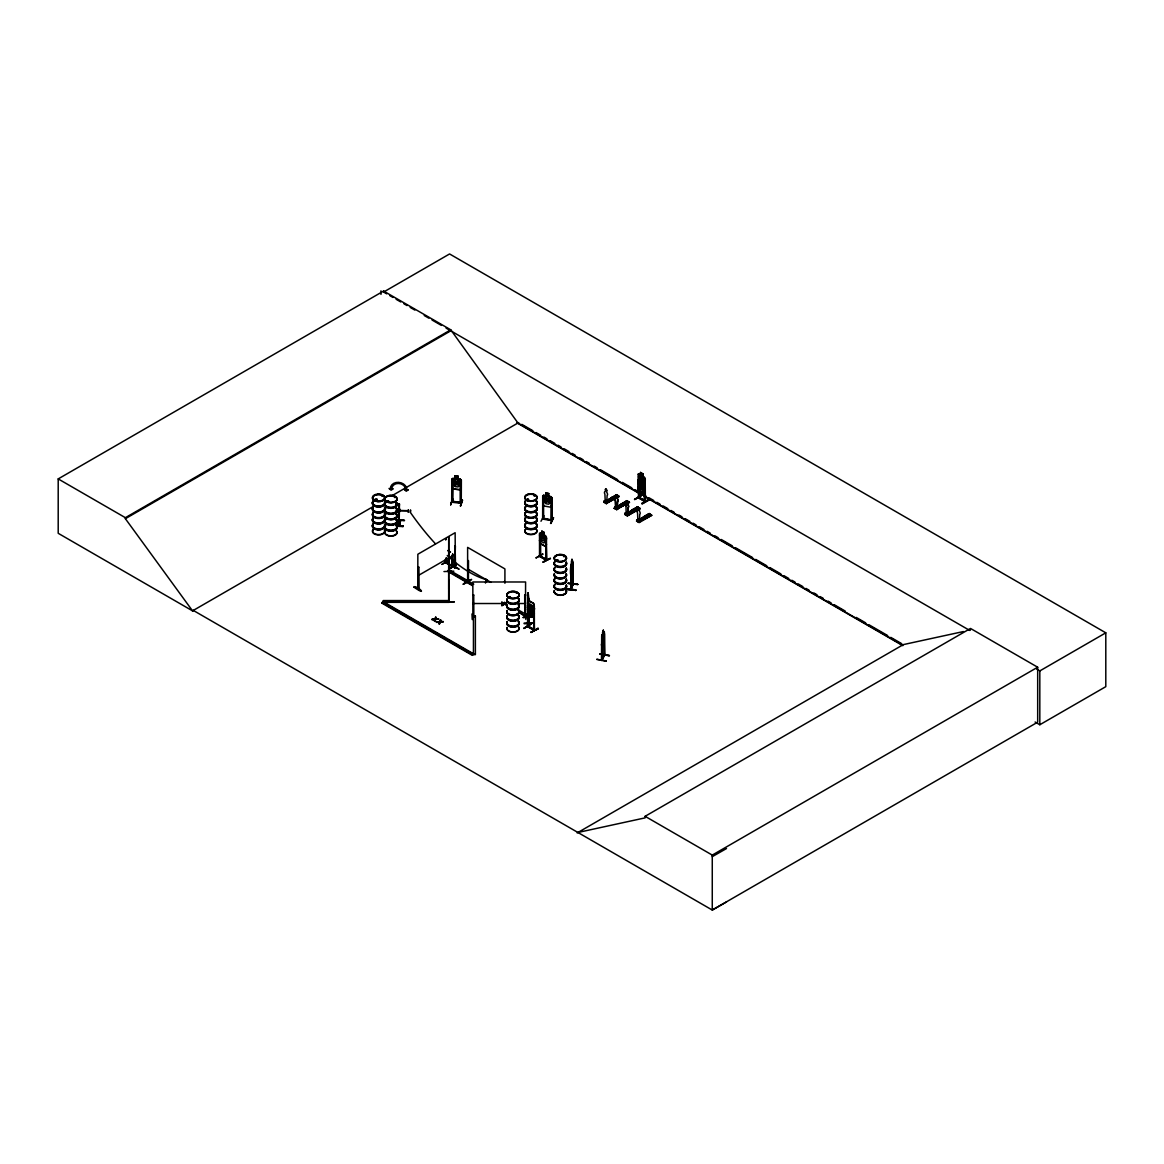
<?xml version="1.0" encoding="UTF-8"?>
<svg xmlns="http://www.w3.org/2000/svg" width="1164" height="1164" viewBox="0 0 1164 1164"><rect width="100%" height="100%" fill="white"/><g stroke="black" fill="none" stroke-linecap="round" stroke-linejoin="round"><path stroke-width="1.5" d="M448.722 588.969L448.722 536.982L448.649 602.079M399.383 511.578L398.481 511.316M395.818 504.114L399.441 504.07M408.273 510.734L400.038 510.603L408.273 510.72L408.186 512.233L408.36 509.788L408.127 511.112M395.818 504.841L399.398 505.161L398.481 504.143M395.847 511.825L399.398 512.349L398.495 511.854M396.662 526.274L403.268 526.404L396.72 525.517M606.779 502.164L607.113 495.428A2.197 1.266 60 0 0 606.779 492.416L606.851 490.175M617.182 508.173L617.502 501.437A2.197 1.266 60 0 0 617.182 498.425L617.255 496.184M617.269 508.115L617.604 501.378A2.197 1.266 60 0 0 617.269 498.367L617.182 498.425M627.76 514.284L628.094 507.548A2.197 1.266 60 0 0 627.76 504.536L626.989 501.248M627.862 514.226L628.182 507.489A2.197 1.266 60 0 0 627.862 504.478L627.862 504.478M639.429 521.006L639.749 514.27A2.197 1.266 60 0 0 639.429 511.258L639.414 508.755M528.281 594.426L528.136 592.723L528.601 602.385M528.281 599.358L528.15 596.419M527.889 618.026L527.859 616.745M529.169 610.576L531.002 609.165L532.894 612.686L531.453 608.83C534.64 607.302 531.788 604.262 530.973 607.957L528.994 604.247L530.508 608.263L529.038 610.358L529.227 623.162L529.213 621.809M565.98 589.508L575.773 590.25M399.427 504.972L395.847 504.638M399.441 512.014L395.818 512.014M604.247 639.051C600.464 650.676 601.584 649.206 604.276 639.007M571.379 589.231L570.709 589.712L571.917 559.317L572.004 562.139L572.528 561.179M528.267 602.385L528.441 600.886M395.818 511.287L399.441 511.331M596.899 659.522L606.328 660.905M606.328 661.283L596.899 659.159M528.5 600.697L527.918 594.106L527.918 601.555M605.993 501.16L604.974 501.218L605.978 500.782M604.945 500.738L604.829 502.382C604.727 500.709 606.604 501.073 605.004 501.117M615.902 507.358L616.265 506.689L615.887 507.315M627.047 513.193L625.956 513.397L627.032 513.149M626.479 513.542L626.887 512.873L626.639 514.837L626.276 512.538L624.995 513.28L625.17 514.532L638.076 507.184M638.803 521.996L640.273 520.614L640.273 521.545L637.857 520.133L637.552 513.004A2.197 1.266 60 0 1 637.872 510.37L637.988 508.159M638.265 519.668L637.756 520.352L649.919 514.226L637.232 521.501L636.461 521.05L649.279 513.644C645.307 514.11 654.139 517.311 647.999 514.197M638.672 519.93L637.697 519.93L638.658 519.872M570.884 575.7L572.339 571.349C569.72 583.746 569.88 561.324 572.63 561.193M570.767 566.592L571.902 563.012L571.306 569.662M604.349 655.041L601.439 660.294M602.094 659.93L601.759 638.338L601.803 660.483L604.101 655.012M604.101 654.794L604.8 654.27L604.262 655.07M604.043 655.536L604.814 655.099L604.392 633.492L604.101 655.579M604.742 655.114L601.832 660.424L602.443 634.54L601.817 635.762M398.714 505.118L398.423 523L399.514 523.072M398.408 508.537L399.499 508.61L398.408 508.537L399.208 523.567L399.427 504.158L398.481 504.012M400.052 509.905L397.666 509.585L397.637 510.981L400.096 510.981L400.096 509.745M398.466 520.264L397.317 525.939M398.961 519.915L397.812 526.026L398.917 519.915M398.99 526.041L400.052 519.988L398.976 525.692M396.24 520.177L404.475 520.381L396.24 519.726M566.082 588.78L575.787 589.872L566.068 588.839M374.517 499.662L374.517 500.214M374.459 499.851L374.837 499.502M375.943 499.953L375.172 499.298M375.652 500.244L375.856 499.502L376.03 500.331M382.403 495.5L381.777 496.111L382.767 495.879M382.17 495.486L382.068 495.544M386.695 501.204L388.543 501.117M387.088 500.855L388.572 501.349M394.931 497.45L394.334 496.795L394.552 497.537M528.471 499.967L527.801 499.094L528.601 499.691M508.77 597.161L509.57 596.565M509.57 597.51C508.886 595.75 511.112 597.467 509.163 597.263M510.298 597.263L509.483 596.637M510.196 596.623L510.399 597.554M534.407 496.01L534.771 495.326L534.029 495.777M516.86 593.262L517.122 593.087M556.203 560.102L557.993 560.175L556.814 560.859M557.061 560.67L556.552 559.884M557.585 559.884L557.963 560.233M564.104 556.639L563.492 556.494M612.409 498.701L611.973 497.93L612.977 497.93M622.26 504.288L623.511 503.997M413.991 587.18C428.89 597.568 417.323 584.866 413.991 587.194M421.353 590.948L414.326 586.583M627.149 515.259L628.618 513.877L628.618 514.823L626.61 513.382M571.422 561.324L572.033 559.331L571.306 571.786L571 570.578M571.422 562.212L571.8 561.106M571.131 568.192L571.102 589.784L571.306 564.715M572.833 563.216L572.819 584.808L573.008 562.707M572.906 584.692L572.688 583.368M571.16 588.926L570.709 589.624L572.63 583.426M570.986 588.562L573.066 584.212L571.189 589.668M575.685 590.628L575.787 589.872M449.115 572.062L449.057 550.077M449.1 602.035L383.232 601.672L381.865 603.127L472.264 655.317L473.617 653.862L383.232 601.672M451.85 480.47L452.723 480.572L452.534 502.339L452.723 480.572M451.807 486.217L452.796 488.967L460.275 489.797L461.351 487.352M454.993 478.549L455.008 475.843L455.095 478.651L453.509 479.35L453.509 484.297L455.095 486.596L458.063 486.945L459.649 485.024L459.649 480.077L458.063 479.001L458.194 476.222L454.993 475.901L458.194 476.222M452.796 488.967L460.202 489.695M451.865 502.237L461.264 503.314L461.366 480.179L460.246 479.102L452.854 478.229L451.807 479.117L451.676 502.179L451.865 501.16L461.366 502.542M452.68 498.832L450.657 504.754M450.715 504.885L452.636 499.167L450.701 504.434M460.246 479.102L461.25 480.266M452.549 502.31C448.868 500.957 464.654 502.993 460.464 503.284L460.464 481.489L460.478 503.255M461.264 481.78L460.391 481.678M460.391 502.426L461.308 503.095M462.457 500.025L460.537 505.991M462.399 499.982L460.406 506.034L462.486 500.375M641.699 478.913L643.721 477.764L642.266 479.975L643.663 483.977L641.801 480.266M527.51 602.516L528.296 600.333L533.679 603.447L534.392 630.597L534.32 606.459L533.607 603.49L528.296 600.333L527.394 626.552L534.174 630.553M645.132 485.679L644.347 487.963L638.949 484.864L638.323 481.765L639.036 484.821M644.201 495.442L638.789 492.474L638.105 489.447L638.745 492.532L644.259 495.558L644.972 493.318M644.259 495.558L645.06 493.376M626.276 512.538L626.159 513.542M434.856 621.387L435.569 619.19L438.537 618.812L435.569 619.641L434.856 621.387L434.87 619.248L434.288 621.067M439.395 624.006L440.763 620.092L439.497 621.489L439.395 624.006L440.763 620.092M434.958 618.87C428.076 619.117 436.005 621.11 435.671 617.153L435.656 619.263M434.958 619.321L435.671 617.153M440.21 619.772L439.497 621.94L436.485 622.333L439.497 621.489M435.569 619.641L436.224 617.473M438.828 623.686L439.41 621.867M550.776 507.184L551.838 504.754M605.251 489.36L606.109 489.084M615.654 495.369L616.891 495.428M637.887 508.202L638.949 508.071M547.08 499.109L549.917 497.29L547.953 499.967L550.034 503.401L547.342 500.418C546.149 504.347 542.482 502.251 546.687 499.705L544.752 496.315L547.284 499.225M523.96 628.4L530.973 624.035M634.773 499.589L641.786 495.209L634.831 499.24M449.1 560.495L441.854 564.409M410.368 512.378L410.543 509.934L410.339 512.364A166.277 66.828 64.6 0 0 435.467 543.792M445.681 562.037C448.431 561.426 442.553 564.758 445.637 559.171M445.681 562.823L452.243 565.413L452.607 566.723L452.534 554.122M446.583 563.012L446.51 557.585M467.652 581.273L468.583 581.447L447.674 570.709L449.042 569.923L473.763 584.197M541.973 531.133L541.973 533.781L539.514 533.316L539.529 556.479L539.921 555.475M540.169 535.222L539.529 534.858L540.402 535.091L540.474 556.668L539.703 555.432M540.474 556.668L540.402 535.091M539.703 556.217L546.658 560.19L546.032 538.292L545.727 560L546.629 559.331M545.698 559.957L546.032 545.465M472.162 613.835L472.264 619.51M472.686 619.495L472.569 613.806M528.412 626.087L527.699 625.621M527.961 626.174L528.354 626.799M533.723 630.248L533.679 608.656L534.567 608.874L533.679 608.656M534.64 629.666C513.499 618.55 549.757 638.09 527.699 626.407M638.992 497.406C636.679 494.802 641.582 504.23 639.152 490.83M645.38 501.509L645.205 478.622L644.405 477.225C631.164 468.976 643.605 479.423 640.535 472.439L642.906 473.719L642.834 476.411L645.132 478.666L645.205 501.786C645.511 499.763 641.655 499.4 638.629 496.883M604.349 632.008L603.374 632.91L603.301 630.088L602.472 634.569M603.374 630.262L602.53 632.94L603.112 630.975M601.715 635.748L603.971 631.528M599.867 654.153L609.47 655.55L600.027 653.819M455.211 567.29L454.426 567.683L455.473 567.465L455.139 545.8L454.688 567.872L455.211 566.504M551.227 520.424L552.042 520.643L542.642 519.071L542.7 495.937L543.675 495.18L550.848 496.533L551.94 497.683L551.94 520.832L550.907 520.672L551.096 498.934L551.94 499.094L551.096 498.934M543.588 497.508L542.642 497.537L543.588 497.508L543.588 519.246M545.741 495.631L545.771 492.925L545.843 495.733L544.301 496.33L544.301 501.277L545.843 503.692L548.724 504.23L550.266 502.412L550.266 497.464L548.724 496.286L548.855 493.507L545.741 492.983L548.724 493.638M543.617 505.918L542.7 503.037L543.617 505.918L550.878 507.228L551.911 504.856M540.984 521.239L544.068 515.812M542.715 519.115C542.38 518.242 545.29 519.217 551.94 520.046M542.788 518.868C541.653 517.471 544.956 518.489 542.715 518.329M543.515 518.213L551.852 520.075M550.892 520.075L551.838 520.032M550.528 523.393L553.584 517.602L550.965 523.524M386.724 501.058L388.485 500.927M387.481 500.738L387.99 501.277M527.074 499.603L527.889 499.152M528.514 499.734L527.016 499.953M509.148 596.71L508.901 597.438M516.889 592.971L516.147 593.014L516.874 593.145M563.711 556.305L564.438 556.494L563.9 555.897M645.045 517.398C647.548 517.092 643.43 516.059 645.045 517.543M642.586 492.052L643.736 490.582L643.736 485.635L642.586 484.108M640.593 482.056L639.851 481.445L641.306 479.408L639.88 475.552L641.757 479.059M473.835 616.251L473.733 595.066L472.846 595.08L473.733 595.066M399.339 523.465L398.364 523.451M605.716 488.967L605.236 491.528A2.197 1.266 60 0 0 604.902 494.162L605.236 501.262L607.637 502.703L607.637 501.771L604.829 500.811M418.545 588.46L417.876 588.795M418.473 566.955L418.676 588.693L418.705 567.101L417.847 567.334L418.705 567.101M455.342 567.537L455.139 532.705L417.847 554.239L417.774 588.911M542.759 496.053L543.719 495.267M375.012 500.011L375.827 499.574M527.816 499.225L526.783 499.734M633.071 509.963L633.391 510.821M633.391 510.661L634.104 509.963L633.216 510.632M644.725 516.685L644.871 517.5M645.875 517.194L645.758 516.685M639.051 474.141L638.25 474.708L638.774 498.148M638.323 474.781L639.094 474.243M534.392 613.603L533.592 614.17L527.51 609.63M445.608 539.674L446.336 539.15M445.681 539.761L446.452 539.223M638.105 489.52L638.105 479.961L638.905 479.379L645.132 483.831M638.105 482.347L640.491 482.842M472.744 616.614L473.632 616.833M473.704 616.833L472.846 616.804L472.846 581.985L525.59 581.985L525.488 616.862L525.692 615.829L524.6 615.829L524.804 616.876L524.702 595.08L525.59 595.08L524.702 595.08M603.854 502.251L616.658 494.933M616.454 494.918L603.825 502.208M616.644 494.627L618.972 496.155L605.731 503.314L619.161 496.461L606.342 503.532M606.168 503.546L607.637 501.771M615.043 508.683L627.483 501.073L614.985 508.668L614.228 508.232L627.163 501.102M614.272 508.261L615.872 506.529L616.047 508.726L615.334 506.747M626.887 500.957C623.54 500.651 631.47 504.812 625.752 501.364M627.032 500.622L629.564 502.47L616.134 509.337L629.113 502.208M628.735 501.99L616.411 509.483M625.592 514.794L624.821 514.342L627.512 515.87L640.142 508.581L637.625 506.733C633.623 507.941 642.586 510.269 636.344 507.475M627.483 515.87L626.727 515.448L639.531 508.115M628.618 513.877L626.698 515.405L639.691 508.319M639.502 507.999L626.901 515.405M627.309 515.652L640.113 508.581M651.345 515.041L638.352 522.127L651.185 514.852M651.171 514.721L638.527 522.025M638.803 522.389L640.273 520.614M638.105 479.961L638.949 479.495L644.274 482.507L644.972 483.875M640.418 480.048L640.418 482.711M640.418 480.325L639.414 480.63L639.414 485.577L640.564 488.356L642.732 489.578L643.896 488.109L642.804 478.942L640.418 477.677L640.418 488.705L642.586 489.928L642.761 477.342L640.622 476.105L640.811 481.78L642.193 482.565L640.811 480.892M642.659 484.064L644.972 486.305L644.23 484.864M638.105 487.061L638.818 490.102L644.259 493.172L645.06 490.99M638.818 490.102L644.274 493.012M529.213 622.318L528.878 623.191L528.878 610.562M454.862 567.814L455.386 545.931M449.159 560.16L442.218 564.22M446.35 562.605L452.534 565.893M456.215 564.176L449.319 568.643L456.244 564.234M449.348 568.687L456.303 564.627L449.639 568.905M417.832 587.995L418.152 589.042L418.08 567.465M454.862 567.028L454.76 567.043M467.855 560.321L467.855 581.855M504.914 583.266L504.914 568.905L467.622 547.371L467.622 582.087C452.607 589.784 479.888 574.39 468.903 581.156M467.841 581.025L468.335 582.407L468.495 560.684M546.658 538.656L545.785 538.437M540.503 555.839L540.052 555.956M546.309 559.52L540.242 556.247L546.76 559.404M543.137 561.877L550.47 558.444L543.195 561.95M543.137 562.328L550.194 558.269M504.769 602.748L505.234 603.432M506.165 603.243L501.64 605.542L505.831 602.661M504.463 603.825L502.033 605.746M504.521 602.239L504.987 603.578L501.684 605.149M193.399 610.474L192.642 610.925L58.2 533.301L58.2 478.913L383.596 291.044L450.774 329.819L517.951 422.998L902.566 645.06M383.596 291.044L383.596 292.048L449.58 253.956L1105.8 632.823L1105.8 686.658L1039.816 724.75L1035.102 722.015M58.2 478.913L125.377 517.689L450.774 329.819M726.511 901.925L712.266 910.044L193.311 610.431L192.54 610.867L125.377 518.693L450.774 330.823M192.54 610.867L373.659 506.296M390.915 496.344L518.707 422.561M417.847 575.773L455.139 554.239M381.865 603.127L383.232 602.341L449.173 602.341L449.057 580.007M640.535 472.439L639.473 480.383L640.622 483.162L642.761 484.399L643.91 482.944L642.906 473.719M638.527 476.105L638.992 498.192M540.285 532.894L545.567 535.935L544.185 534.974M617.095 495.064L604.131 502.397L604.014 501.16L605.295 500.418M605.484 500.52L604.014 501.16M610.794 498.177L612.075 497.246L614.417 498.789L612.075 497.246M545.596 535.877L546.483 537.23L546.498 560.364L539.529 556.392M604.48 502.484L617.124 495.195M539.514 540.416L540.358 543.355L545.698 546.527L546.483 544.345L545.596 546.585L540.212 543.472L539.601 540.372M615.858 496.199L604.291 502.499M644.492 479.844L645.38 480.063L644.492 479.844L644.536 501.437M605.716 503.284L618.55 496.01M615.538 507.184L615.392 500.098A2.197 1.266 60 0 1 615.727 497.464M645.132 485.795L644.419 487.92L639.007 484.806M485.49 583.062L486.072 579.134M487.425 579.919L485.49 579.468M621.183 504.187L622.478 503.255L624.806 504.783L622.478 503.255M623.613 502.79L624.893 501.859L627.221 503.386L624.893 501.859M614.214 508.217L627.032 500.811L627.643 501.393M616.556 509.148L618.026 507.766L618.026 508.697L616.018 507.169M629.375 502.15L616.556 509.556L616.556 508.406M634.453 499.472L641.437 495.428M626.305 501.64L626.305 503.576A2.197 1.266 60 0 0 625.985 506.224L625.883 506.267A2.197 1.266 60 0 1 626.217 503.634L626.698 501.087M644.405 500.578L639.225 497.494M644.419 501.335L644.74 479.699M641.83 503.284L648.872 499.312M624.995 513.28L626.465 512.64M631.776 510.298L633.056 509.366L635.399 510.894L633.056 509.366M634.205 508.901L635.486 507.97L637.814 509.308M642.222 503.954L649.206 499.865L641.888 503.692M624.806 514.328L637.625 506.922L638.221 507.504M637.872 508.421L637.872 510.37M639.429 509.323L638.439 507.897M636.65 520.002L638.119 519.362L636.65 520.934L639.167 522.607L651.796 515.303L649.279 513.47M643.43 517.02L644.711 516.088L647.053 517.631L644.711 516.088M645.86 515.623L647.14 514.692L649.468 516.234L647.14 514.692M636.912 521.312L649.759 514.037M527.859 626.465L527.467 605.062L528.34 605.295M526.477 616.207L527.83 615.421L526.477 616.876L518.751 611.74M529.722 614.592L528.66 605.396L529.809 603.941L531.948 605.178L533.097 607.957L532.094 615.872L529.722 614.592L529.809 611.9L527.583 609.645M381.865 602.457L472.264 654.648L473.617 653.862M524.018 628.502L531.017 624.02L524.018 628.051M533.723 629.462L533.927 608.51M531.017 632.096L538.394 628.706L531.06 632.154M538.074 628.473L531.075 632.503L538.059 628.124M577.169 832.929L903.337 644.609L963.428 631.543M577.926 832.478L645.103 817.87L645.103 816.313L970.5 628.444L1037.677 667.219L1037.677 722.175L712.266 910.044L712.266 855.089L1037.677 667.219M970.5 630L969.743 630.452L446.088 328.117M1036.702 669.111L1039.816 670.915L1105.8 632.823M712.266 856.66L726.511 848.541M551.139 519.668L551.212 520.453M451.85 501.218L451.85 502.004M452.621 501.524L451.763 501.451L452.549 501.524M461.366 503.328L461.148 502.572M613.122 498.439L612.235 498.512M623.511 504.449L622.26 504.143M510.356 597.438L508.959 597.336M527.976 499.749L527.176 499.691M509.876 597.51L509.556 597.278M604.451 654.794L604.422 655.638L604.378 631.921M640.418 482.885L639.254 483.104L639.254 488.051L640.418 490.83M445.812 562.576L452.869 566.548L452.767 553.977M435.656 618.826L438.537 618.812M431.946 619.263L438.537 619.263M431.946 619.714L434.87 619.684M440.196 621.445L443.077 621.882L440.108 622.26M436.485 621.882L443.077 621.882M436.485 622.333L439.41 622.318M440.108 621.809L443.077 621.431M473.632 616.047L472.773 616.047M525.488 616.047L524.6 616.032M525.488 616.833L524.6 616.614L525.59 616.556M451.879 565.238L458.922 569.254M399.208 510.108L399.208 523.567M527.816 594.469L527.918 603.214M528.456 594.6L528.441 603.098L528.15 601.352M528.238 602.355L528.34 596.521M528.616 598.252L528.776 600.042M523.145 617.648L532.981 617.066M524.135 623.06L533.985 622.827M539.776 556.261L539.776 540.111M504.987 603.578L505.118 602.545M603.272 632.896L603.752 637.828L602.37 642.499L601.875 641.277M443.95 571.568L453.829 571.175M448.707 601.482L449.086 600.784M443.95 601.686C474.621 602.064 423.129 602.137 453.829 601.73M443.95 602.064L453.829 602.123M525.735 613.443L525.822 619.495M473.632 615.771L472.948 616.833M449.173 600.566L383.232 600.566L383.232 602.341L431.538 630.233M383.232 601.235L443.819 601.235M472.846 603.519L506.253 603.519M518.562 603.519L525.59 603.519M473.442 616.571L475.378 616.571M473.442 653.964L475.378 653.964M551.721 520.817L551.838 497.697M395.847 503.91L399.441 504.216M398.379 509.585L399.543 509.497M395.847 511.083L399.441 511.36M404.432 520.599L396.24 520.017A6.169 3.565 0 0 1 390.929 525.284A6.169 3.565 0 0 1 385.575 519.944M396.706 525.59L403.268 526.026M396.706 525.983L403.268 526.404L396.662 526.259M524.731 616.047L518.751 612.409M612.788 497.886L611.9 498.41M375.346 500.36L376.205 499.72M542.948 554.137L536.109 557.876M572.659 561.092L572.47 584.764M572.659 568.192L572.353 571.393M570.666 573.707L571 575.583M568.017 583.455L577.737 584.59M566.053 589.231L575.787 590.323M452.825 501.553L461.308 502.31M601.701 635.689L601.468 660.424M601.366 644.361L601.803 646.413M599.897 653.993L609.31 655.856M637.93 519.26L638.294 521.559L637.581 521.152M556.916 560.655L556.654 560.291M543.515 518.999L543.69 518.271M445.928 562.605L445.885 559.026M452.418 566.664L445.637 562.75M527.961 626.96L528.107 605.426M616.498 495.078L615.625 497.523A2.197 1.266 60 0 0 615.305 500.156M640.564 481.285L642.732 482.507M638.789 481.969L644.129 484.981M640.418 483.758L642.586 484.981M640.564 486.232L642.732 487.454M542.657 554.035L536.051 557.876M450.439 551.998L447.776 550.485L450.453 552.1M451.821 564.904L458.849 568.92M470.751 579.628L463.839 583.659M383.596 292.048L386.724 293.852M389.853 295.656L392.981 297.46M396.095 299.264L400.78 301.971M403.908 303.775L407.036 305.579M410.164 307.383L414.85 310.09M424.22 315.502L428.905 318.209M432.033 320.013L441.403 325.411M640.622 481.052L642.761 482.289M521.85 424.365L532.836 430.709M535.978 432.528L540.693 435.249M543.821 437.053L546.964 438.872M550.106 440.676L554.821 443.397M557.963 445.215L561.092 447.034M564.234 448.838L568.949 451.559M572.091 453.378L575.22 455.182M579.934 457.903L583.077 459.722M586.22 461.526L589.348 463.345M594.062 466.066L597.205 467.87M600.348 469.689L617.618 479.655M622.318 482.376L631.746 487.818M634.875 489.622L638.018 491.441M641.16 493.245L645.875 495.966M649.003 497.785L653.717 500.505M656.86 502.31L660.003 504.128M663.145 505.947L667.845 508.653M670.988 510.472L674.131 512.291M678.83 514.997L681.973 516.816M685.116 518.635L689.83 521.356M692.973 523.16L696.101 524.979M699.244 526.783L703.958 529.504M707.101 531.322L710.229 533.127M714.943 535.847L718.086 537.666M721.229 539.47L732.214 545.814M735.357 547.633L752.628 557.6M755.756 559.418L766.756 565.762M769.884 567.566L780.884 573.925M784.012 575.729L788.726 578.45M791.869 580.269L795.012 582.073M798.155 583.892L802.854 586.612M805.997 588.417L809.14 590.235M813.84 592.956L816.983 594.76M820.125 596.579L823.268 598.383M827.982 601.104L831.111 602.923M834.253 604.727L845.239 611.085M856.238 617.429L865.652 622.856M868.795 624.675L887.637 635.544M890.766 637.363L901.765 643.707M516.918 422.852L638.192 492.867M644.492 496.504L902.798 645.642M645.38 501.568L638.527 497.639L638.527 490.466M645.132 501.742L638.323 497.843M637.814 509.497L635.486 507.97M623.613 502.601L625.941 503.939M634.205 508.712L636.533 510.05M645.86 515.434L648.188 516.787M610.794 497.988L613.122 499.341M621.183 503.997L623.526 505.336M631.776 510.108L634.104 511.447M643.43 516.831L645.773 518.184M615.872 506.529L615.698 507.358M615.218 506.806L617.837 508.406M637.465 519.653L640.084 521.254L640.084 520.512M604.014 502.091L606.531 503.75M539.499 535.818L546.396 539.776M467.622 568.905L490.932 582.378M527.438 607.39L534.32 611.362M533.636 614.01L532.021 613.079L532.021 615.916M518.562 610.067L527.83 615.421M447.674 570.709L472.395 584.983M501.757 601.933L506.384 604.611M447.674 571.379L472.395 585.652M501.757 602.603L506.384 605.28M434.652 632.037L445.565 638.338M448.678 640.142L473.617 654.532M645.103 816.313L712.266 855.089M606.008 489.127L606.764 490.233M615.771 506.995L615.392 500.098M651.767 515.317L638.527 522.112M550.776 496.679L551.809 497.756M616.6 495.282L617.153 496.228M627.381 501.597L627.76 502.601M616.92 509.759L614.592 508.421M528.762 622.289L528.805 623.162M626.174 513.251L625.985 506.224M528.238 596.084L528.441 599.678M532.937 616.862L523.145 617.327M534.029 623.206L524.193 623.759M1039.816 670.915L1039.816 724.75M637.581 519.581L637.465 521.225M636.839 520.104L636.839 520.861M628.429 513.775L628.429 514.517L625.81 512.917L625.81 514.488M625.184 513.382L625.184 514.124M615.552 497.945L613.224 496.781M544.112 535.018L544.185 532.326L541.813 531.046L540.751 538.99L541.886 541.769L544.039 543.006L545.174 541.551L544.039 532.414M528.34 608.874L528.412 626.858M528.238 592.723L528.252 601.395M468.263 560.83L468.335 582.407M451.938 479.102L451.938 486.159M452.141 555.417L451.894 566.402L451.894 555.548M446.278 557.731L446.35 563.158M380.963 290.84L380.963 294.405M125.377 517.689L125.377 518.693M485.999 579.541A166.277 66.828 64.6 0 1 447.238 555.49M566.373 568.57A6.256 3.608 0 0 1 559.52 573.081A6.256 3.608 0 0 1 554.922 567.697M566.257 573.576A6.126 3.536 0 0 1 560.335 578.028A6.126 3.536 0 0 1 554.413 573.576M566.373 562.619A6.256 3.608 0 0 1 559.52 567.144A6.256 3.608 0 0 1 554.922 561.761M566.373 568.265A6.256 3.608 0 0 1 559.52 572.775A6.256 3.608 0 0 1 554.922 567.392M566.373 562.314A6.256 3.608 0 0 1 559.52 566.839A6.256 3.608 0 0 1 554.922 561.455M566.286 562.983A6.155 3.55 0 0 1 560.335 567.465A6.155 3.55 0 0 1 554.384 562.983M566.286 561.994A6.155 3.55 0 0 1 560.335 566.461A6.155 3.55 0 0 1 554.384 561.994M566.286 568.92A6.155 3.55 0 0 1 560.335 573.401A6.155 3.55 0 0 1 554.384 568.92M566.286 567.93A6.155 3.55 0 0 1 560.335 572.412A6.155 3.55 0 0 1 554.384 567.93M566.301 573.896A6.184 3.565 0 0 1 560.335 578.392A6.184 3.565 0 0 1 554.37 573.896M566.373 585.507A6.256 3.608 0 0 1 559.52 590.017A6.256 3.608 0 0 1 554.922 584.634M566.271 574.463A6.14 3.55 0 0 1 560.335 578.93A6.14 3.55 0 0 1 554.399 574.463M566.257 590.512A6.126 3.536 0 0 1 560.335 594.964A6.126 3.536 0 0 1 554.413 590.512M566.301 574.143A6.184 3.565 0 0 1 560.335 578.639A6.184 3.565 0 0 1 554.37 574.143M566.373 579.556A6.256 3.608 0 0 1 559.52 584.081A6.256 3.608 0 0 1 554.922 578.697M566.373 585.201A6.256 3.608 0 0 1 559.52 589.712A6.256 3.608 0 0 1 554.922 584.328M566.373 579.25A6.256 3.608 0 0 1 559.52 583.775A6.256 3.608 0 0 1 554.922 578.392M566.286 579.919A6.155 3.55 0 0 1 560.335 584.401A6.155 3.55 0 0 1 554.384 579.919M566.286 578.93A6.155 3.55 0 0 1 560.335 583.397A6.155 3.55 0 0 1 554.384 578.93M566.286 585.856A6.155 3.55 0 0 1 560.335 590.337A6.155 3.55 0 0 1 554.384 585.856M566.286 584.866A6.155 3.55 0 0 1 560.335 589.348A6.155 3.55 0 0 1 554.384 584.866M566.301 590.643A6.184 3.565 0 0 1 560.335 595.139A6.184 3.565 0 0 1 554.37 590.643M566.301 590.832A6.184 3.565 0 0 1 560.335 595.328A6.184 3.565 0 0 1 554.37 590.832M536.328 507.053A6.256 3.608 0 0 1 530.915 512.48A6.256 3.608 0 0 1 525.502 507.053M536.255 507.431A6.169 3.565 0 0 1 530.915 512.771A6.169 3.565 0 0 1 525.575 507.431M536.226 512.087A6.126 3.536 0 0 1 530.915 517.383A6.126 3.536 0 0 1 525.604 512.087M536.269 512.451A6.184 3.565 0 0 1 530.915 517.805A6.184 3.565 0 0 1 525.561 512.451M536.328 501.117A6.256 3.608 0 0 1 530.915 506.529A6.256 3.608 0 0 1 525.502 501.117M536.255 506.427A6.169 3.565 0 0 1 530.915 511.782A6.169 3.565 0 0 1 525.575 506.427M536.255 501.495A6.155 3.55 0 0 1 530.915 506.82A6.155 3.55 0 0 1 525.59 501.495M536.328 506.747A6.256 3.608 0 0 1 530.915 512.175A6.256 3.608 0 0 1 525.502 506.747M536.328 500.811A6.256 3.608 0 0 1 530.915 506.224A6.256 3.608 0 0 1 525.502 500.811M536.255 500.491A6.155 3.55 0 0 1 530.915 505.831A6.155 3.55 0 0 1 525.59 500.491M536.328 523.989A6.256 3.608 0 0 1 530.915 529.416A6.256 3.608 0 0 1 525.502 523.989M536.255 524.367A6.169 3.565 0 0 1 530.915 529.707A6.169 3.565 0 0 1 525.575 524.367M536.226 529.023A6.126 3.536 0 0 1 530.915 534.32A6.126 3.536 0 0 1 525.604 529.023M536.24 512.975A6.14 3.55 0 0 1 530.915 518.286A6.14 3.55 0 0 1 525.59 512.975M536.255 529.358A6.169 3.565 0 0 1 530.915 534.698A6.169 3.565 0 0 1 525.575 529.358M536.269 512.64A6.184 3.565 0 0 1 530.915 517.995A6.184 3.565 0 0 1 525.561 512.64M536.328 518.053A6.256 3.608 0 0 1 530.915 523.465A6.256 3.608 0 0 1 525.502 518.053M536.255 523.364A6.169 3.565 0 0 1 530.915 528.718A6.169 3.565 0 0 1 525.575 523.364M536.255 518.431A6.155 3.55 0 0 1 530.915 523.756A6.155 3.55 0 0 1 525.59 518.431M536.328 523.684A6.256 3.608 0 0 1 530.915 529.111A6.256 3.608 0 0 1 525.502 523.684M536.328 517.747A6.256 3.608 0 0 1 530.915 523.16A6.256 3.608 0 0 1 525.502 517.747M536.255 517.427A6.155 3.55 0 0 1 530.915 522.767A6.155 3.55 0 0 1 525.59 517.427M384.658 508.188A6.256 3.608 0 0 1 377.805 512.698A6.256 3.608 0 0 1 373.208 507.315M384.571 510.385A6.169 3.565 0 0 1 376.263 512.757A6.169 3.565 0 0 1 373.28 507.679M384.571 508.537A6.169 3.565 0 0 1 384.789 509.468M384.542 513.193A6.126 3.536 0 0 1 377.82 517.616A6.126 3.536 0 0 1 373.309 512.335M384.571 513.528A6.155 3.55 0 0 1 377.82 517.98A6.155 3.55 0 0 1 373.28 512.669M384.658 502.237A6.256 3.608 0 0 1 377.805 506.762A6.256 3.608 0 0 1 373.208 501.364M374.197 500.622A6.256 3.608 0 0 1 377.005 499.691M384.571 507.548A6.155 3.55 0 0 1 377.82 511.985A6.155 3.55 0 0 1 373.28 506.689M384.571 504.449A6.169 3.565 0 0 1 376.263 506.806A6.169 3.565 0 0 1 373.28 501.742M374.255 501A6.169 3.565 0 0 1 377.02 500.084M384.571 502.601A6.169 3.565 0 0 1 384.789 503.517M384.658 507.882A6.256 3.608 0 0 1 377.805 512.393A6.256 3.608 0 0 1 373.208 507.009M384.658 501.931A6.256 3.608 0 0 1 377.805 506.456A6.256 3.608 0 0 1 373.208 501.058M374.197 500.316A6.256 3.608 0 0 1 377.005 499.385M384.571 501.611A6.155 3.55 0 0 1 377.82 506.049A6.155 3.55 0 0 1 373.28 500.753M374.27 500.011A6.155 3.55 0 0 1 377.02 499.094M384.658 525.124A6.256 3.608 0 0 1 377.805 529.635A6.256 3.608 0 0 1 373.208 524.251M384.571 525.473A6.155 3.55 0 0 1 377.82 529.926A6.155 3.55 0 0 1 373.28 524.615M384.542 530.115A6.126 3.536 0 0 1 377.82 534.552A6.126 3.536 0 0 1 373.309 529.271M384.775 514.983A6.155 3.55 0 0 1 377.02 518.417A6.155 3.55 0 0 1 373.28 513.208M384.571 530.464A6.155 3.55 0 0 1 377.82 534.916A6.155 3.55 0 0 1 373.28 529.605M384.586 513.761A6.184 3.565 0 0 1 377.805 518.227A6.184 3.565 0 0 1 373.266 512.902M384.658 519.173A6.256 3.608 0 0 1 377.805 523.698A6.256 3.608 0 0 1 373.208 518.3M384.571 524.484A6.155 3.55 0 0 1 377.82 528.922A6.155 3.55 0 0 1 373.28 523.625M384.571 519.537A6.169 3.565 0 0 1 377.82 523.989A6.169 3.565 0 0 1 373.28 518.678M384.658 524.818A6.256 3.608 0 0 1 377.805 529.329A6.256 3.608 0 0 1 373.208 523.946M384.658 518.868A6.256 3.608 0 0 1 377.805 523.393A6.256 3.608 0 0 1 373.208 517.995M384.571 518.533A6.155 3.55 0 0 1 377.82 522.985A6.155 3.55 0 0 1 373.28 517.689M396.342 508.581A6.256 3.608 0 0 1 390.929 513.993A6.256 3.608 0 0 1 385.502 508.581M396.269 508.944A6.169 3.565 0 0 1 390.929 514.299A6.169 3.565 0 0 1 385.575 508.944M396.24 513.586A6.14 3.55 0 0 1 390.929 518.911A6.14 3.55 0 0 1 385.604 513.586M396.269 513.935A6.169 3.565 0 0 1 390.929 519.275A6.169 3.565 0 0 1 385.575 513.935M396.342 502.644A6.256 3.608 0 0 1 390.929 508.057A6.256 3.608 0 0 1 385.502 502.644M396.255 507.955A6.155 3.55 0 0 1 390.929 513.295A6.155 3.55 0 0 1 385.59 507.955M396.269 503.008A6.169 3.565 0 0 1 390.929 508.348A6.169 3.565 0 0 1 385.575 503.008M396.342 508.275A6.256 3.608 0 0 1 390.929 513.688A6.256 3.608 0 0 1 385.502 508.275M396.342 502.339A6.256 3.608 0 0 1 390.929 507.751A6.256 3.608 0 0 1 385.502 502.339M396.269 502.019A6.169 3.565 0 0 1 390.929 507.358A6.169 3.565 0 0 1 385.575 502.019M396.342 525.517A6.256 3.608 0 0 1 390.929 530.929A6.256 3.608 0 0 1 385.502 525.517M396.269 525.881A6.169 3.565 0 0 1 390.929 531.235A6.169 3.565 0 0 1 385.575 525.881M396.24 530.522A6.14 3.55 0 0 1 390.929 535.847A6.14 3.55 0 0 1 385.604 530.522M396.24 514.488A6.126 3.536 0 0 1 390.929 519.799A6.126 3.536 0 0 1 385.619 514.488M396.269 530.871A6.169 3.565 0 0 1 390.929 536.211A6.169 3.565 0 0 1 385.575 530.871M396.269 514.168A6.184 3.565 0 0 1 390.929 519.522A6.184 3.565 0 0 1 385.575 514.168M396.342 519.581A6.256 3.608 0 0 1 390.929 524.993A6.256 3.608 0 0 1 385.502 519.581M396.255 524.891A6.155 3.55 0 0 1 390.929 530.231A6.155 3.55 0 0 1 385.59 524.891M396.342 525.211A6.256 3.608 0 0 1 390.929 530.624A6.256 3.608 0 0 1 385.502 525.211M396.342 519.275A6.256 3.608 0 0 1 390.929 524.688A6.256 3.608 0 0 1 385.502 519.275M396.269 518.955A6.169 3.565 0 0 1 390.929 524.295A6.169 3.565 0 0 1 385.575 518.955M518.344 597.976A6.169 3.565 0 0 1 513.804 603.287A6.169 3.565 0 0 1 507.038 598.834M518.344 604.916A6.169 3.565 0 0 1 513.804 610.227A6.169 3.565 0 0 1 507.038 605.775M518.417 604.538A6.256 3.608 0 0 1 513.819 609.921A6.256 3.608 0 0 1 506.951 605.411M518.417 604.232A6.256 3.608 0 0 1 513.819 609.616A6.256 3.608 0 0 1 506.951 605.105M518.417 598.602A6.256 3.608 0 0 1 513.819 603.985A6.256 3.608 0 0 1 506.951 599.475M518.417 598.296A6.256 3.608 0 0 1 513.819 603.679A6.256 3.608 0 0 1 506.951 599.169M518.329 598.965A6.155 3.55 0 0 1 513.804 604.276A6.155 3.55 0 0 1 507.053 599.824M518.329 603.912A6.155 3.55 0 0 1 513.804 609.223A6.155 3.55 0 0 1 507.053 604.771M518.344 609.907A6.169 3.565 0 0 1 513.804 615.218A6.169 3.565 0 0 1 507.038 610.765M518.344 609.674A6.184 3.565 0 0 1 513.804 614.999A6.184 3.565 0 0 1 507.024 610.533M518.344 610.125A6.184 3.565 0 0 1 513.804 615.45A6.184 3.565 0 0 1 507.024 610.984M518.344 614.912A6.169 3.565 0 0 1 513.804 620.223A6.169 3.565 0 0 1 507.038 615.771M518.344 621.852A6.169 3.565 0 0 1 513.804 627.163A6.169 3.565 0 0 1 507.038 622.711M518.417 621.474A6.256 3.608 0 0 1 513.819 626.858A6.256 3.608 0 0 1 506.951 622.347M518.417 621.169A6.256 3.608 0 0 1 513.819 626.552A6.256 3.608 0 0 1 506.951 622.042M518.329 620.849A6.155 3.55 0 0 1 513.804 626.159A6.155 3.55 0 0 1 507.053 621.707M518.417 615.538A6.256 3.608 0 0 1 513.819 620.921A6.256 3.608 0 0 1 506.951 616.411M518.417 615.232A6.256 3.608 0 0 1 513.819 620.616A6.256 3.608 0 0 1 506.951 616.105M518.329 615.902A6.155 3.55 0 0 1 513.804 621.212A6.155 3.55 0 0 1 507.053 616.76M518.329 626.814A6.155 3.55 0 0 1 513.804 632.125A6.155 3.55 0 0 1 507.053 627.672M518.344 626.61A6.184 3.565 0 0 1 513.804 631.936A6.184 3.565 0 0 1 507.024 627.469M518.315 610.445A6.14 3.55 0 0 1 514.59 615.654A6.14 3.55 0 0 1 506.849 612.22M571.218 565.413L571.204 571.655L571.742 567.494C572.688 573.896 572.222 554.311 571.757 566.271L571.218 565.413M602.152 636.126L602.123 642.353L602.952 638.236L603.796 639.269L603.767 633.129L602.967 637.028L602.152 636.126M398.452 509.192L399.412 510.123L398.452 509.192M400.562 520.41L399.456 526.128L400.562 520.41M643.576 489.186L641.553 485.577C640.52 489.098 637.988 486.363 641.058 484.704L639.618 480.863L641.524 484.37C642.426 480.921 645.031 483.715 642.019 485.272L643.576 489.186M459.387 486.028L456.623 483.235C455.502 487.178 451.734 485.49 455.939 482.565L453.96 479.306L456.564 482.042L459.271 479.932L457.263 482.74L459.387 486.028M568.105 583.266L577.81 584.372L568.105 583.266M603.272 633.769L602.37 640.389L603.272 633.769M408.244 489.797L406.265 491.237L404.272 489.52L405.654 489.622A6.94 5.631 11.5 0 0 398.772 483.482A6.94 5.631 11.5 0 0 391.875 488.676L393.243 488.778L391.133 490.204L389.009 488.487L390.377 488.589A8.308 6.737 11.5 0 1 398.626 482.362A8.308 6.737 11.5 0 1 406.891 489.695L408.244 489.797M504.521 581.491L505.161 581.855L504.521 581.491M475.378 615.887L473.442 615.887L473.442 654.634L475.378 654.634L475.378 615.887M457.539 476.731L455.633 476.498L455.633 477.386L457.539 477.618L457.539 476.731M458.063 479.888L455.095 479.539L455.095 484.471L458.063 484.835L458.063 479.888M548.215 493.987L546.353 493.623L546.353 494.511L548.215 494.86L548.215 493.987M548.724 497.173L545.843 496.621L545.843 501.568L548.724 502.121L548.724 497.173M642.353 479.204L640.957 478.419L642.353 480.092L642.353 479.204M642.383 474.024L641 473.239L642.383 474.912L642.383 474.024M617.691 496.708L615.363 495.355L617.691 496.708M616.833 497.203L614.505 495.849L616.833 497.203M543.646 532.632L542.279 531.832L543.646 533.505L543.646 532.632M544.039 535.935L541.886 534.698L541.886 539.645L544.039 540.882L544.039 535.935M531.948 607.302L529.809 606.066L529.809 611.013L531.948 612.249L531.948 607.302M531.57 614.228L530.187 613.443L531.57 615.116L531.57 614.228M557.25 561.033A6.184 3.565 0 0 0 566.519 557.934A6.184 3.565 0 0 0 557.25 554.85A6.184 3.565 0 0 0 557.25 561.033M557.265 561.514A6.14 3.55 0 0 0 566.475 558.444A6.14 3.55 0 0 0 557.265 555.374A6.14 3.55 0 0 0 557.265 561.514M557.25 561.223A6.184 3.565 0 0 0 566.519 558.123A6.184 3.565 0 0 0 557.25 555.039A6.184 3.565 0 0 0 557.25 561.223M527.83 500.389A6.184 3.565 0 0 0 537.099 497.304A6.184 3.565 0 0 0 527.83 494.22A6.184 3.565 0 0 0 527.83 500.389M527.845 500.884A6.14 3.55 0 0 0 537.055 497.814A6.14 3.55 0 0 0 527.845 494.729A6.14 3.55 0 0 0 527.845 500.884M527.83 500.578A6.184 3.565 0 0 0 537.099 497.494A6.184 3.565 0 0 0 527.83 494.409A6.184 3.565 0 0 0 527.83 500.578M375.536 500.622A6.169 3.565 0 0 0 384.789 497.537A6.169 3.565 0 0 0 375.536 494.453A6.169 3.565 0 0 0 375.536 500.622M375.536 501.131A6.155 3.55 0 0 0 384.775 498.047A6.14 3.55 0 0 0 375.55 494.962A6.155 3.55 0 0 0 375.536 501.131A6.14 3.55 0 0 0 384.76 498.032A6.155 3.55 0 0 0 375.536 494.976A6.14 3.55 0 0 0 375.55 501.117M387.845 501.888A6.14 3.55 0 0 0 397.07 498.818A6.14 3.55 0 0 0 387.845 495.748A6.14 3.55 0 0 0 387.845 501.888M386.594 501.815A6.126 3.536 0 0 0 396.851 500.229A6.126 3.536 0 0 0 389.343 495.893A6.126 3.536 0 0 0 386.594 501.815M386.55 501.538A6.184 3.565 0 0 0 396.895 499.938A6.184 3.565 0 0 0 389.329 495.573A6.184 3.565 0 0 0 386.55 501.538M509.919 597.845A6.14 3.55 0 0 0 519.144 594.775A6.14 3.55 0 0 0 509.919 591.705A6.14 3.55 0 0 0 509.919 597.845M509.919 598.354A6.14 3.55 0 0 0 519.144 595.284A6.14 3.55 0 0 0 509.919 592.214A6.14 3.55 0 0 0 509.919 598.354M508.624 597.496A6.184 3.565 0 0 0 518.969 595.895A6.184 3.565 0 0 0 511.389 591.53A6.184 3.565 0 0 0 508.624 597.496"/></g></svg>
